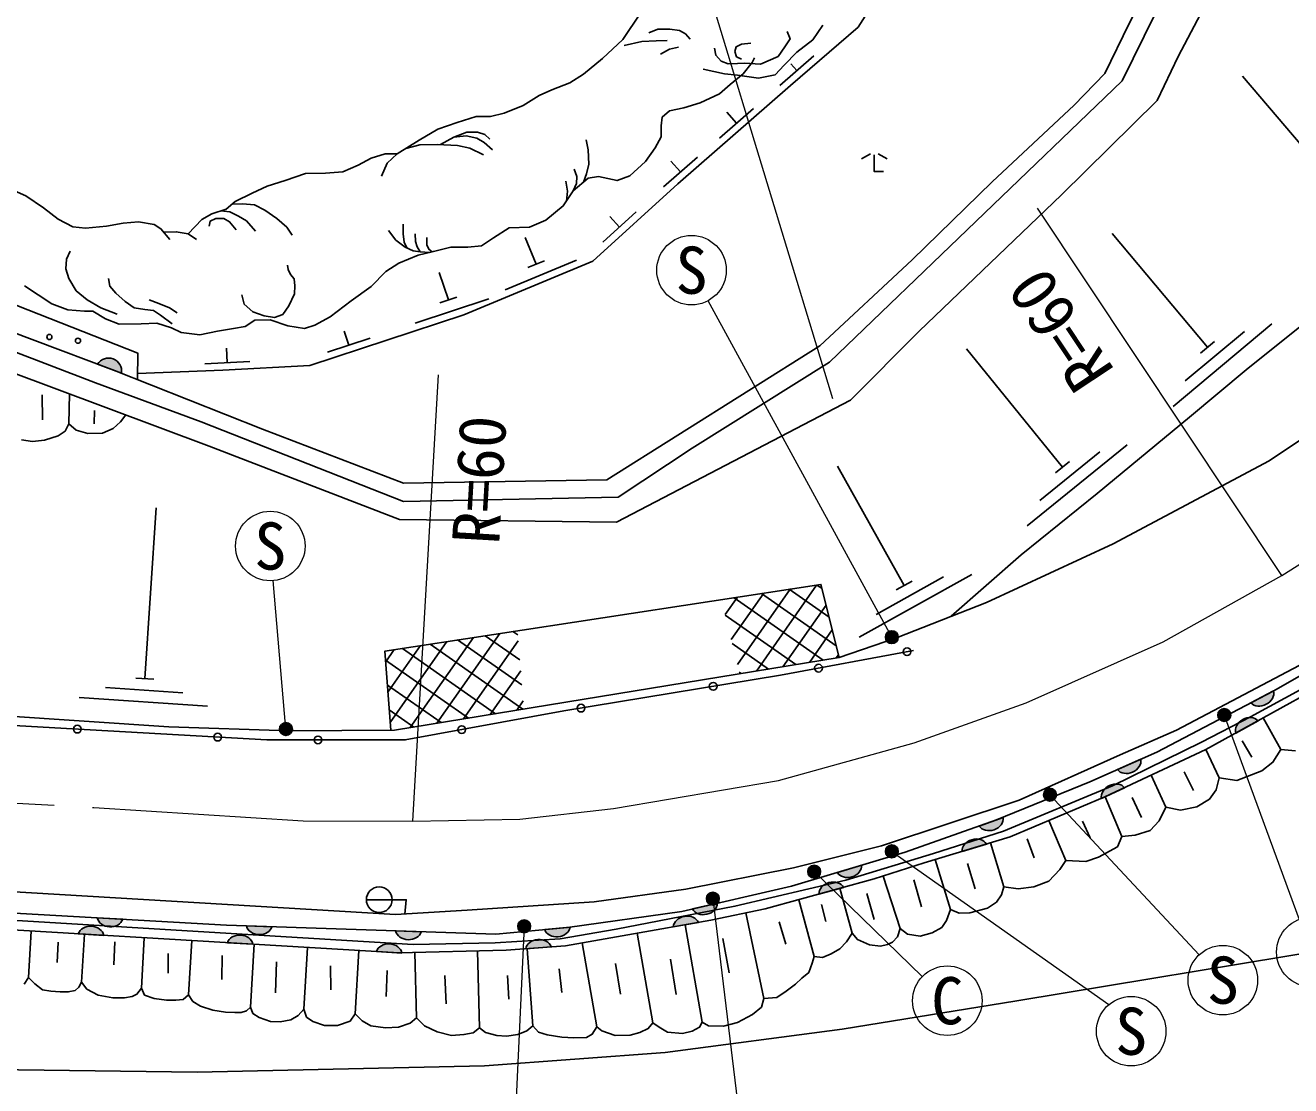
# Model space of a CAD drawing. Units: millimetres, scale not verified. Extents: x 40000 to 680000, y 20000 to 380000.
# Drawn here: x 414376 to 463516, y 243497 to 284682 of the extents above; entities that cross this region are included whole.
import ezdxf
from ezdxf.enums import TextEntityAlignment as Align

# ---------------------------------------------------------------- set-up
doc = ezdxf.new("R2010")
doc.units = ezdxf.units.MM
doc.header["$LTSCALE"] = 1000
doc.linetypes.add('CHAIN', pattern=[18.5, 12, -1.5, 3.5, -1.5])
for name, color, linetype, lineweight in [('M-BGD', 7, 'Continuous', 25), ('M-BGD-HTXT', 7, 'Continuous', 13), ('M-BMK', 2, 'CHAIN', 13), ('M-STR-HTXT', 7, 'Continuous', 13), ('M-STR-STRC', 7, 'Continuous', 25)]:
    doc.layers.add(name, color=color, linetype=linetype, lineweight=lineweight)
doc.styles.add('ＭＳ ゴシック', font='')
doc.styles.get('ＭＳ ゴシック').set_extended_font_data('MS Gothic')
pattern_1 = [(55, (1090, -1131), (-614.364, 430.1823), []), (145, (1090, -1131), (-430.1823, -614.364), [])]

msp = doc.modelspace()

# ---------------------------------------------------------------- hatches: boundary and pattern name
at = {"layer": 'M-BGD'}
msp.add_hatch(color=256, dxfattribs=at).paths.add_polyline_path([(417180, 271520, -0.82183), (418107, 271171)])
h = msp.add_hatch(dxfattribs=at)
h.set_pattern_fill('USER', color=256, style=0, pattern_type=2)
h.set_pattern_definition(pattern_1)
h.paths.add_polyline_path([(441411, 262376), (442119, 259495), (445982, 260127), (445275, 262967)])
h = msp.add_hatch(dxfattribs=at)
h.set_pattern_fill('USER', color=256, style=0, pattern_type=2)
h.set_pattern_definition(pattern_1)
h.paths.add_polyline_path([(433741, 258125), (433484, 261164), (428342, 260378), (428567, 257302), (428712, 257303)])
h = msp.add_hatch(color=256, dxfattribs=at)
edge = h.paths.add_edge_path()
edge.add_ellipse((462376, 258668), major_axis=(447, 235), ratio=0.8, start_angle=-171.0225, end_angle=-8.9775)
edge.add_line((462851, 258829), (461974, 258368))
h = msp.add_hatch(color=256, dxfattribs=at)
edge = h.paths.add_edge_path()
edge.add_ellipse((461852, 257363), major_axis=(-442, -244), ratio=0.8, start_angle=-171.0225, end_angle=-8.9775)
edge.add_line((461380, 257193), (462248, 257671))
h = msp.add_hatch(color=256, dxfattribs=at)
edge = h.paths.add_edge_path()
edge.add_ellipse((457211, 256045), major_axis=(462, 204), ratio=0.8, start_angle=-171.0225, end_angle=-8.9775)
edge.add_line((457696, 256173), (456790, 255773))
h = msp.add_hatch(color=256, dxfattribs=at)
edge = h.paths.add_edge_path()
edge.add_ellipse((456651, 254790), major_axis=(457, 215), ratio=0.8, start_angle=8.9775, end_angle=171.0225)
edge.add_line((456170, 254650), (457067, 255071))
h = msp.add_hatch(color=256, dxfattribs=at)
edge = h.paths.add_edge_path()
edge.add_ellipse((451863, 253819), major_axis=(476, 167), ratio=0.8, start_angle=-171.0225, end_angle=-8.9775)
edge.add_line((452356, 253909), (451421, 253581))
h = msp.add_hatch(color=256, dxfattribs=at)
edge = h.paths.add_edge_path()
edge.add_ellipse((451250, 252665), major_axis=(483, 147), ratio=0.8, start_angle=8.9775, end_angle=171.0225)
edge.add_line((450753, 252595), (451701, 252884))
h = msp.add_hatch(color=256, dxfattribs=at)
edge = h.paths.add_edge_path()
edge.add_ellipse((446362, 251995), major_axis=(483, 146), ratio=0.8, start_angle=-171.0225, end_angle=-8.9775)
edge.add_line((446859, 252063), (445911, 251777))
h = msp.add_hatch(color=256, dxfattribs=at)
edge = h.paths.add_edge_path()
edge.add_ellipse((445694, 250995), major_axis=(487, 134), ratio=0.8, start_angle=8.9775, end_angle=171.0225)
edge.add_line((445195, 250939), (446151, 251201))
h = msp.add_hatch(color=256, dxfattribs=at)
edge = h.paths.add_edge_path()
edge.add_ellipse((440755, 250547), major_axis=(492, 113), ratio=0.8, start_angle=-171.0225, end_angle=-8.9775)
edge.add_line((441255, 250581), (440289, 250360))
h = msp.add_hatch(color=256, dxfattribs=at)
edge = h.paths.add_edge_path()
edge.add_ellipse((416925, 249287), major_axis=(-504, 30), ratio=0.8, start_angle=-171.0225, end_angle=-8.9775)
edge.add_line((416435, 249395), (417424, 249336))
h = msp.add_hatch(color=256, dxfattribs=at)
edge = h.paths.add_edge_path()
edge.add_ellipse((417669, 250067), major_axis=(-504, 28), ratio=0.8, start_angle=8.9775, end_angle=171.0225)
edge.add_line((418159, 249961), (417170, 250016))
h = msp.add_hatch(color=256, dxfattribs=at)
edge = h.paths.add_edge_path()
edge.add_ellipse((423460, 249768), major_axis=(-505, 17), ratio=0.8, start_angle=8.9775, end_angle=171.0225)
edge.add_line((423952, 249673), (422962, 249707))
h = msp.add_hatch(color=256, dxfattribs=at)
edge = h.paths.add_edge_path()
edge.add_ellipse((435033, 249683), major_axis=(503, 48), ratio=0.8, start_angle=-171.0225, end_angle=-8.9775)
edge.add_line((435534, 249653), (434548, 249558))
h = msp.add_hatch(color=256, dxfattribs=at)
edge = h.paths.add_edge_path()
edge.add_ellipse((440042, 249676), major_axis=(497, 87), ratio=0.8, start_angle=8.9775, end_angle=171.0225)
edge.add_line((439541, 249668), (440517, 249838))
h = msp.add_hatch(color=256, dxfattribs=at)
edge = h.paths.add_edge_path()
edge.add_ellipse((422715, 248944), major_axis=(-504, 30), ratio=0.8, start_angle=-171.0225, end_angle=-8.9775)
edge.add_line((422225, 249052), (423214, 248993))
h = msp.add_hatch(color=256, dxfattribs=at)
edge = h.paths.add_edge_path()
edge.add_ellipse((429256, 249571), major_axis=(-505, 17), ratio=0.8, start_angle=8.9775, end_angle=171.0225)
edge.add_line((429749, 249476), (428758, 249510))
h = msp.add_hatch(color=256, dxfattribs=at)
edge = h.paths.add_edge_path()
edge.add_ellipse((434310, 248773), major_axis=(504, 38), ratio=0.8, start_angle=8.9775, end_angle=171.0225)
edge.add_line((433810, 248814), (434798, 248888))
h = msp.add_hatch(color=256, dxfattribs=at)
edge = h.paths.add_edge_path()
edge.add_ellipse((428504, 248602), major_axis=(-504, 30), ratio=0.8, start_angle=-171.0225, end_angle=-8.9775)
edge.add_line((428015, 248709), (429004, 248650))
at = {"layer": 'M-STR-STRC'}
for points in [[(448246, 261037, -1), (447807, 260797, -0.41421), (447907, 261137, -0.41421)], [(461156, 258013, -1), (460717, 257774, -0.41421), (460817, 258113, -0.41421)], [(424717, 257468, -1), (424278, 257229, -0.41421), (424378, 257568, -0.41421)], [(454387, 254919, -1), (453948, 254680, -0.41421), (454048, 255019, -0.41421)], [(448247, 252717, -1), (447808, 252478, -0.41421), (447908, 252817, -0.41421)], [(445230, 251930, -1), (444791, 251691, -0.41421), (444891, 252030, -0.41421)], [(441295, 250881, -1), (440856, 250642, -0.41421), (440956, 250981, -0.41421)], [(433968, 249807, -1), (433529, 249568, -0.41421), (433629, 249907, -0.41421)]]:
    msp.add_hatch(color=256, dxfattribs=at).paths.add_polyline_path(points)

# ---------------------------------------------------------------- linework, layer by layer
at = {"layer": 'M-BGD'}
for p, q in [((443677, 282348), (445000, 283493)), ((444338, 282921), (444105, 283191)), ((466361, 277153), (461647, 282710)), ((441331, 280303), (442650, 281453)), ((441990, 280878), (441621, 281302)), ((446847, 279489), (447197, 279691)), ((447847, 279489), (447497, 279691)), ((439159, 278411), (440478, 279560)), ((439819, 278985), (439449, 279409)), ((436803, 276257), (438099, 277433)), ((437451, 276845), (437073, 277261)), ((434219, 275403), (433787, 276442)), ((460285, 272175), (456585, 276594)), ((433006, 274412), (435777, 275563)), ((433896, 275269), (434542, 275537)), ((430806, 274013), (430453, 275082)), ((429522, 273116), (432371, 274056)), ((430473, 273904), (431138, 274123)), ((426936, 272262), (426760, 272796)), ((458947, 269880), (462780, 273090)), ((459424, 270867), (461724, 272793)), ((426105, 271988), (427767, 272536)), ((460017, 271950), (460554, 272400)), ((422218, 271579), (422189, 272141)), ((454656, 267517), (450925, 272115)), ((417180, 271520), (418107, 271171)), ((421345, 271533), (423092, 271625)), ((415028, 270328), (415039, 269359)), ((416066, 269199), (416095, 270364)), ((417061, 269716), (417050, 269209)), ((453282, 265243), (457165, 268393)), ((453775, 266222), (456105, 268112)), ((448507, 262922), (445913, 267564)), ((454384, 267296), (454928, 267737)), ((419022, 259307), (419464, 265947)), ((446763, 260917), (451128, 263356)), ((447417, 261797), (450036, 263261)), ((448201, 262751), (448812, 263093)), ((418673, 259330), (419372, 259284)), ((416468, 258575), (421457, 258243)), ((417496, 258958), (420489, 258758)), ((462851, 258829), (461974, 258368)), ((461380, 257193), (462248, 257671)), ((463130, 256549), (462450, 257782)), ((460744, 255451), (460225, 256555)), ((462013, 256253), (461626, 256886)), ((457696, 256173), (456790, 255773)), ((458673, 254318), (458093, 255554)), ((459737, 254965), (459380, 255687)), ((456170, 254650), (457067, 255071)), ((456958, 253172), (456309, 254715)), ((457723, 253908), (457363, 254694)), ((452356, 253909), (451421, 253581)), ((454787, 252237), (454130, 253799)), ((455728, 253126), (455436, 253767)), ((453549, 252351), (453284, 253084)), ((450753, 252595), (451701, 252884)), ((452376, 251226), (451856, 252932)), ((450307, 250336), (449714, 252279)), ((451264, 251149), (450964, 252133)), ((446859, 252063), (445911, 251777)), ((448345, 249596), (447694, 251641)), ((445195, 250939), (446151, 251201)), ((446489, 249418), (446009, 251163)), ((449176, 250445), (448879, 251486)), ((445014, 248521), (444409, 250722)), ((447347, 249956), (447051, 250959)), ((441255, 250581), (440289, 250360)), ((443059, 246882), (442362, 250208)), ((445463, 249869), (445299, 250538)), ((418159, 249961), (417170, 250016)), ((423952, 249673), (422962, 249707)), ((435534, 249653), (434548, 249558)), ((439541, 249668), (440517, 249838)), ((440656, 245968), (439997, 249748)), ((443910, 248999), (443657, 249863)), ((414496, 247701), (414602, 249503)), ((416435, 249395), (417424, 249336)), ((416564, 247518), (416675, 249380)), ((418882, 247285), (418998, 249243)), ((429749, 249476), (428758, 249510)), ((438745, 245937), (438137, 249423)), ((441713, 247883), (441465, 249210)), ((415613, 248286), (415652, 249070)), ((417813, 248191), (417851, 249089)), ((420713, 247031), (420838, 249134)), ((422225, 249052), (423214, 248993)), ((423118, 246541), (423263, 248990)), ((425189, 246471), (425330, 248868)), ((427187, 246287), (427333, 248749)), ((428015, 248709), (429004, 248650)), ((429571, 246137), (429509, 248671)), ((432014, 245738), (431942, 248730)), ((433810, 248814), (434798, 248888)), ((434087, 245822), (433861, 248818)), ((436575, 245785), (435996, 249045)), ((419919, 247870), (419919, 248634)), ((422002, 247626), (422018, 248553)), ((424086, 247105), (424135, 248309)), ((437485, 247055), (437290, 248243)), ((439650, 247039), (439438, 248405)), ((426238, 247219), (426222, 248146)), ((428390, 246958), (428423, 247966)), ((430721, 246681), (430672, 247771)), ((433150, 246860), (433101, 247771)), ((435217, 247120), (435103, 248031))]:
    msp.add_line(p, q, dxfattribs=at)
for points in [[(294914, 264895), (369385, 260535), (369852, 260737), (370769, 260601), (371841, 260348), (406586, 258330), (419949, 257441), (424618, 257283), (428712, 257303), (445982, 260127), (448207, 260896), (451697, 262260), (456618, 264544), (462686, 267770), (467230, 270805), (474214, 275333), (496539, 290149), (501056, 293277), (507575, 297553), (548732, 325574)], [(418734, 271164), (422048, 271288), (425419, 271465), (431401, 273440), (436416, 275524), (439715, 278522), (444095, 282339), (446725, 284614), (449800, 289469), (452732, 293850), (454704, 296889), (457639, 301281), (463481, 296726)], [(400736, 277074), (417100, 270791), (421202, 269284), (429059, 266190), (437402, 266351), (440275, 268254), (445602, 271597), (456973, 282524), (461253, 291236), (462528, 293674), (460285, 294632)], [(450334, 261728), (453049, 264118), (456007, 266498), (459585, 269458), (461787, 271303), (465168, 274002), (469114, 277349), (471371, 279103), (472588, 281315), (473774, 283267), (475908, 286913), (479715, 288937), (483646, 291238), (488585, 292566), (494074, 294369)], [(411638, 273609), (417839, 271272), (423589, 268998), (429060, 266900), (436961, 267028), (445236, 272236), (448813, 275575), (451927, 278598), (455106, 281574), (456299, 282805), (457241, 284752), (458812, 287867), (461758, 294003)], [(333978, 277682), (342263, 276125), (355978, 273386), (360939, 273946), (364000, 274375), (369650, 274166), (371763, 274141), (383560, 276383), (387815, 277325), (400202, 276447), (403756, 274976), (421515, 268338), (428909, 265488), (437332, 265383), (446427, 270117), (449093, 272805), (454620, 278099), (458327, 281763), (459149, 283475), (462637, 290114), (464178, 293244)], [(428207, 278816), (428427, 279333), (428815, 279685), (429673, 280219), (430393, 280648), (431147, 280902), (431887, 281134), (432439, 281134), (432968, 281266), (433707, 281564), (434336, 281950), (434822, 282170), (435517, 282446), (436047, 282788), (436795, 283386), (437578, 284127), (438263, 285147)], [(438596, 284387), (438942, 284528), (439411, 284528), (439783, 284484), (440013, 284351), (440190, 284139)], [(440695, 282982), (441527, 282800), (442040, 282748), (442843, 282627), (443498, 282759), (443850, 283133), (444338, 283644), (444957, 284121), (445347, 284684)], [(437631, 283891), (438313, 284051), (438871, 284077), (439296, 284095)], [(443964, 284446), (444076, 284157), (443875, 283845), (443608, 283467), (442932, 283177), (442310, 283205), (442031, 283198), (441669, 283187), (441403, 283293), (441191, 283518), (441145, 283789)], [(439039, 283555), (439393, 283759), (439747, 283838)], [(442195, 283369), (441995, 283463), (441936, 283663), (441977, 283850), (442189, 283944), (442547, 283991)], [(414342, 274563), (415410, 273865), (416028, 273627), (416671, 273577), (416993, 273577), (417495, 273281), (418022, 273071), (418879, 273090), (419485, 273109), (420053, 272932), (420435, 272745), (421152, 272662), (421842, 272801), (422462, 272909), (422911, 272980), (423289, 273227), (423879, 273239), (424576, 273015), (425213, 272909), (425615, 273039), (426217, 273357), (427037, 273974), (427806, 274534), (428372, 275118), (428886, 275443), (429627, 275753), (430227, 275899), (430897, 276061), (431566, 276070), (432098, 276113), (432552, 276430), (433172, 276819), (433951, 276839), (434591, 277114), (435267, 277667), (435657, 278258), (436233, 278741), (436638, 278803), (437355, 278648), (437853, 278834), (438461, 279395), (438835, 279924), (439069, 280344), (439068, 280778), (439109, 281115), (439389, 281363), (439951, 281476), (440578, 281676), (441333, 282023), (441744, 282376), (442256, 282801), (442602, 283231), (442695, 283416)], [(364814, 276353), (364822, 277245), (367972, 277068), (371233, 276859), (372013, 276811), (373901, 277180), (375483, 277445), (377198, 277833), (379271, 278274), (383494, 279158), (387994, 280154), (397824, 279230), (401108, 278959), (407620, 276326), (418748, 271947), (418729, 270920)], [(430504, 280050), (431015, 280341), (431496, 280388), (431912, 280303), (432195, 280124), (432525, 279841)], [(431015, 280341), (431525, 280530), (431940, 280530), (432223, 280435), (432421, 280256)], [(436162, 280228), (436228, 279844), (436256, 279292), (436172, 278918), (436055, 278592)], [(420697, 276583), (421230, 277137), (421616, 277355), (422172, 277536), (422522, 277837), (423187, 278163), (423766, 278429), (424467, 278658), (425251, 278921), (426030, 278934), (426713, 278989), (427300, 279248), (427805, 279521), (428351, 279685), (428815, 279685)], [(429155, 279896), (429703, 280039), (430364, 280058), (431157, 280011), (431638, 279916), (432167, 279652)], [(447347, 279653), (447347, 278998), (447697, 278998)], [(435366, 278627), (435432, 278234), (435387, 277849)], [(435685, 279095), (435797, 278815), (435778, 278543), (435657, 278258)], [(413473, 278294), (413958, 278247), (414391, 278059), (415085, 277586), (415656, 277146), (416228, 276852), (416718, 276803), (417531, 276884), (418176, 276995), (418769, 277053), (419376, 276942), (419643, 276783), (419995, 276365)], [(422405, 277736), (422814, 277749), (423272, 277704), (423679, 277507), (424147, 277178), (424527, 276845), (424736, 276528)], [(421515, 276883), (421553, 277074), (421776, 277182), (422081, 277176), (422311, 277049), (422565, 276744)], [(421975, 277471), (422323, 277437), (422654, 277265), (422960, 277081), (423310, 276686)], [(419759, 276646), (420237, 276666), (420697, 276583), (421023, 276365)], [(428474, 276707), (428771, 276340), (429124, 276065), (429435, 275924), (429704, 275881), (430067, 275860)], [(429054, 276955), (429054, 276580), (429089, 276256), (429193, 276034)], [(429513, 276587), (429534, 276284), (429598, 276079), (429704, 275881)], [(429972, 276439), (429965, 276157), (430051, 275985), (430175, 275886)], [(417946, 273464), (417314, 273702), (416776, 274013), (416347, 274370), (416072, 274847), (415955, 275222), (415970, 275597), (416123, 275906)], [(422785, 274208), (422874, 273851), (423206, 273558), (423656, 273398), (424057, 273339), (424373, 273451), (424616, 273786), (424825, 274249), (424845, 274560), (424818, 274832), (424672, 275004), (424586, 275196), (424560, 275368)], [(420084, 273091), (419620, 273420), (419350, 273600), (419013, 273645), (418609, 273712), (418257, 273959), (417897, 274281), (417657, 274550), (417605, 274850)], [(365569, 253259), (373306, 252842), (398174, 251088), (422188, 249733), (432651, 249377), (435433, 249643), (439872, 250264), (444133, 251240), (448543, 252571), (452097, 253818), (455717, 255300), (458320, 256448), (462832, 258819), (465216, 260185), (468782, 262514), (470760, 264010), (483231, 272438), (485504, 273855)], [(419188, 274022), (419560, 273877), (419979, 273705), (420271, 273518)], [(485720, 273546), (485942, 273241), (470863, 263006), (467119, 260355), (460217, 256552), (456302, 254712), (452620, 253164), (449281, 252147), (447343, 251530), (443109, 250364), (440995, 249922), (437776, 249360), (435350, 248930), (433050, 248757), (428901, 248656), (407564, 249920), (398993, 250510), (386983, 251145), (379099, 251729), (365579, 252507), (365569, 253259)], [(414228, 268580), (414652, 268520), (415127, 268563), (415646, 268737), (415920, 268921), (416066, 269199), (416354, 268961), (416800, 268822), (417376, 268841), (417785, 269026), (418068, 269280), (418281, 269547)], [(428567, 257302), (428342, 260378), (445275, 262967), (445982, 260127)], [(403325, 258089), (415527, 257395), (423750, 256926), (429129, 256924), (435287, 258050), (443697, 259438), (448868, 260399)], [(299856, 257704), (336670, 255577), (347517, 255054), (359456, 254266), (376057, 253253), (392541, 252374), (409167, 251310), (428752, 250141), (431531, 250311), (436467, 250639), (440024, 251124), (444212, 251964), (447625, 252816), (452973, 254592), (456898, 256350), (459077, 257308), (463848, 259818)], [(365574, 252883), (370355, 252569), (381531, 251912), (385908, 251558), (393449, 251131), (403164, 250570), (423230, 249359), (429434, 248975), (432625, 249046), (435146, 249206), (437318, 249578), (441932, 250466), (446241, 251476), (449639, 252515), (452361, 253383), (456602, 255149), (460054, 256834), (461951, 257817), (465365, 259681)], [(414330, 247436), (414496, 247701), (414751, 247449), (415043, 247226), (415366, 247171), (415725, 247138), (416042, 247138), (416308, 247193), (416453, 247325), (416564, 247518), (416771, 247241), (417204, 247016), (417777, 246910), (418226, 246910), (418521, 246964), (418711, 247056), (418882, 247285), (419009, 247019), (419383, 246885), (419861, 246817), (420224, 246813), (420507, 246851), (420713, 247031), (420878, 246768), (421184, 246582), (421652, 246431), (422151, 246348), (422512, 246335), (422762, 246336), (422966, 246406), (423118, 246541), (423211, 246305), (423457, 246142), (423892, 245994), (424279, 245980), (424684, 246056), (424978, 246225), (425189, 246471), (425295, 246162), (425545, 245996), (425993, 245829), (426506, 245829), (426986, 246003), (427187, 246287), (427462, 246020), (427799, 245825), (428365, 245742), (428873, 245771), (429327, 245927), (429571, 246137), (429883, 245825), (430373, 245588), (430929, 245451), (431409, 245485), (431764, 245553), (432014, 245738), (432243, 245558), (432682, 245441), (433069, 245424), (433497, 245486), (433852, 245626), (434087, 245822), (434304, 245571), (434641, 245471), (435215, 245380), (435683, 245360), (436176, 245370), (436391, 245493), (436575, 245785), (436762, 245623), (437289, 245451), (437860, 245463), (438235, 245567), (438567, 245716), (438745, 245937), (438991, 245774), (439313, 245580), (439894, 245522), (440268, 245616), (440562, 245769), (440656, 245968), (440908, 245823), (441489, 245804), (442028, 245955), (442610, 246268), (442970, 246553), (443059, 246882), (443558, 246920), (443925, 247169), (444285, 247440), (444531, 247668), (444800, 247896), (444939, 248251), (445014, 248521), (445334, 248478), (445667, 248620), (446009, 248813), (446270, 249083), (446489, 249418), (446688, 249177), (447159, 248968), (447583, 248920), (447860, 248976), (448052, 249070), (448241, 249275), (448345, 249596), (448640, 249387), (449128, 249309), (449595, 249439), (449964, 249644), (450154, 249911), (450307, 250336), (450646, 250201), (451055, 250217), (451744, 250398), (452093, 250628), (452289, 250916), (452376, 251226), (452937, 251146), (453541, 251220), (454120, 251436), (454555, 251897), (454787, 252237), (455556, 252208), (456050, 252378), (456794, 252776), (456958, 253172), (457478, 253221), (458063, 253414), (458404, 253786), (458673, 254318), (459238, 254204), (459867, 254328), (460358, 254620), (460625, 254991), (460744, 255451), (461423, 255352), (462394, 255725), (462829, 256059), (463130, 256549), (463701, 256499)], [(427620, 250721), (429169, 250721), (429109, 250163)], [(321926, 247500), (335275, 247617), (340699, 247993), (344862, 248376), (346533, 248787), (360025, 247839), (370680, 247176), (378843, 246108), (386497, 245533), (399432, 244535), (405355, 244298), (412121, 244134), (421050, 244024), (432213, 244270), (439225, 244790), (446101, 245693), (452879, 246789), (465090, 248817)]]:
    msp.add_lwpolyline(points, dxfattribs=at)
for centre, radius in [((415312, 272576), 100), ((416422, 272431), 100), ((448619, 260353), 150), ((445180, 259714), 150), ((441089, 259008), 150), ((435958, 258161), 150), ((416394, 257346), 150), ((421848, 257035), 150), ((425741, 256926), 150), ((431325, 257326), 150), ((428120, 250721), 500)]:
    msp.add_circle(centre, radius, dxfattribs=at)
msp.add_arc((417609, 271254), 505, 350.5163, 148.1745, dxfattribs=at)
for centre, major_axis, start_param, end_param in [((462376, 258668), (447, 235), 3.336562, 6.088216), ((461852, 257363), (-442, -244), 3.336562, 6.088216), ((457211, 256045), (462, 204), 3.336562, 6.088216), ((456651, 254790), (457, 215), 0.194969, 2.946624), ((451863, 253819), (476, 167), 3.336562, 6.088216), ((451250, 252665), (483, 147), 0.194969, 2.946624), ((446362, 251995), (483, 146), 3.336562, 6.088216), ((445694, 250995), (487, 134), 0.194969, 2.946624), ((440755, 250547), (492, 113), 3.336562, 6.088216), ((416925, 249287), (-504, 30), 3.336562, 6.088216), ((417669, 250067), (-504, 28), 0.194969, 2.946624), ((423460, 249768), (-505, 17), 0.194969, 2.946624), ((435033, 249683), (503, 48), 3.336562, 6.088216), ((440042, 249676), (497, 87), 0.194969, 2.946624), ((422715, 248944), (-504, 30), 3.336562, 6.088216), ((429256, 249571), (-505, 17), 0.194969, 2.946624), ((434310, 248773), (504, 38), 0.194969, 2.946624), ((428504, 248602), (-504, 30), 3.336562, 6.088216)]:
    msp.add_ellipse(centre, major_axis=major_axis, ratio=0.8, start_param=start_param, end_param=end_param, dxfattribs=at)
at = {"layer": 'M-BGD-HTXT'}
for p, q in [((448026, 260917), (440896, 273986)), ((424497, 257348), (424005, 263112)), ((460936, 257894), (463852, 249956)), ((454167, 254800), (459962, 248584)), ((448028, 252597), (456455, 246646)), ((445011, 251811), (449211, 247738)), ((441075, 250762), (442030, 242858)), ((433749, 249687), (433430, 242719))]:
    msp.add_line(p, q, dxfattribs=at)
for centre in [(440249, 275171), (423890, 264457), (464317, 248689), (460883, 247596), (450181, 246798), (457323, 245612)]:
    msp.add_circle(centre, 1350, dxfattribs=at)
at = {"layer": 'M-BMK'}
msp.add_lwpolyline([(267824, 263035), (368606, 257058), (403511, 255046), (417032, 254306), (425164, 253790), (429425, 253777), (433586, 253853), (437212, 254265), (443627, 255355), (448895, 256817), (453239, 258364), (458570, 260739), (463171, 263318), (468197, 266481), (550444, 323040)], dxfattribs=at)
at = {"layer": 'M-STR-HTXT'}
for p, q in [((445732, 270172), (432578, 313455)), ((463171, 263318), (453690, 277575)), ((429425, 253777), (430421, 271100))]:
    msp.add_line(p, q, dxfattribs=at)
msp.add_arc((422042, 358085), 126949, 272.2366, 301.62525, dxfattribs=at)
at = {"layer": 'M-STR-STRC'}
for centre in [(448026, 260917), (460936, 257894), (424497, 257348), (454167, 254800), (448028, 252597), (445011, 251811), (441075, 250762), (433749, 249687)]:
    msp.add_circle(centre, 250, dxfattribs=at)

# ---------------------------------------------------------------- texts
at = {"layer": 'M-BGD-HTXT', "style": 'ＭＳ ゴシック'}
for s, p in [('S', (440249, 275171)), ('S', (423890, 264457)), ('S', (460883, 247596)), ('C', (450181, 246798)), ('S', (457323, 245612))]:
    msp.add_text(s, height=1833, dxfattribs=at).set_placement(p, align=Align.MIDDLE_CENTER)
at = {"layer": 'M-STR-HTXT', "style": 'ＭＳ ゴシック'}
for rotation, p in [(123.625, (455790, 273643)), (86.71, (433469, 266944))]:
    msp.add_text('R=60', height=1833, rotation=rotation, dxfattribs=at).set_placement(p, align=Align.BOTTOM_CENTER)

doc.saveas('drawing.dxf')
